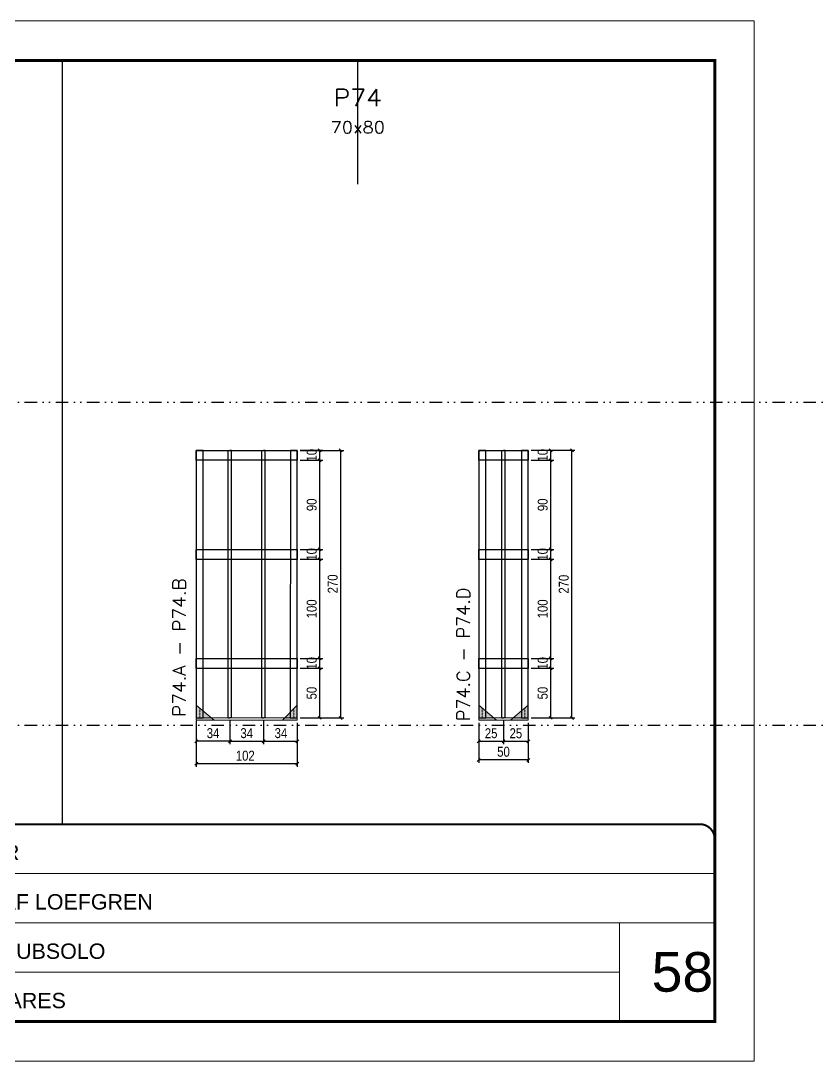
# Model space of a CAD drawing. Header units: millimetres. Extents: x 13777 to 27878, y -21631 to 6985.
# Drawn here: x 16730 to 17533, y -10145 to -9095 of the extents above; entities that cross this region are included whole.
import ezdxf
from ezdxf.enums import TextEntityAlignment as Align

# ---------------------------------------------------------------- set-up
doc = ezdxf.new("R2010")
doc.units = ezdxf.units.MM
for name, pattern in [('CONTINUO', [0]), ('DASHED', [0.75, 0.5, -0.25]), ('DIVIDE2', [0.625, 0.25, -0.125, 0, -0.125, 0, -0.125]), ('HIDDEN', [0.375, 0.25, -0.125])]:
    doc.linetypes.add(name, pattern=pattern)
for name, color, linetype, lineweight in [('CARIMBO', 255, 'Continuous', 9), ('Folhas', 255, 'Continuous', 9), ('Madeira', 126, 'Continuous', 18), ('Sarr 2.2x7', 40, 'Continuous', 9), ('SARRAFO DE PRESSAO', 251, 'DASHED', 9), ('Texto Seção', 7, 'Continuous', 15)]:
    doc.layers.add(name, color=color, linetype=linetype, lineweight=lineweight)
for name, color, linetype in [('COTA', 241, 'Continuous'), ('Nível', 160, 'Continuous'), ('SARR_2.2x10', 60, 'Continuous'), ('SARR_3.5x7', 81, 'Continuous'), ('SARR_7x7', 40, 'Continuous'), ('Texto de Titulo', 7, 'Continuous'), ('Texto Nível', 251, 'Continuous'), ('Texto Qtd Sarr', 242, 'Continuous')]:
    doc.layers.add(name, color=color, linetype=linetype)
doc.styles.add('ARIAL', font='arial.ttf')
doc.styles.add('COTA TECNICA', font='techl___.ttf', dxfattribs={"height": 10})
doc.styles.add('REGUA-120', font='ROMANS.shx', dxfattribs={"height": 15})
doc.styles.add('ROMANS', font='romans.shx')
doc.styles.add('Tecnologia', font='')
doc.styles.get('Tecnologia').set_extended_font_data('Forgotten Futurist')
doc.dimstyles.new('PAINEL', dxfattribs={"dimtxt": 10, "dimasz": 3, "dimexe": 3, "dimexo": 3, "dimgap": 3, "dimtad": 1, "dimdec": 1, "dimzin": 12, "dimdsep": 46, "dimtxsty": 'COTA TECNICA', "dimblk1": 'OBLIQUE', "dimblk2": 'OBLIQUE', "dimsah": 1, "dimcen": 0.9, "dimclrd": 4, "dimclre": 4, "dimclrt": 240, "dimadec": 1, "dimazin": 3, "dimtfac": 1, "dimtdec": 1, "dimtmove": 0, "dimatfit": 3, "dimfxl": 1, "dimtolj": 1, "dimtzin": 12, "dimarcsym": 0})

# ---------------------------------------------------------------- blocks, each defined once
blk = doc.blocks.new('titulo1')
at = {"layer": 'Defpoints', "color": 252, "linetype": 'HIDDEN', "ltscale": 2}
blk.add_line((0, 0), (0, 125), dxfattribs=at)
at = {"layer": 'Defpoints', "style": 'ROMANS', "oblique": 15}
blk.add_attdef('FOLHA', text='', height=10, dxfattribs=at).set_placement((0, 15.6), align=Align.MIDDLE_CENTER)
at = {"layer": 'Texto Qtd Sarr', "color": 3, "style": 'ROMANS', "oblique": 15}
for tag, height, p in [('TITULO', 17, (0, 71.4)), ('SEÇÃO', 12, (0, 41.5))]:
    blk.add_attdef(tag, text='', height=height, dxfattribs=at).set_placement(p, align=Align.MIDDLE_CENTER)
blk = doc.blocks.new('_Oblique')
at = {"color": 0, "linetype": 'ByBlock', "lineweight": -2}
blk.add_line((-0.5, -0.5), (0.5, 0.5), dxfattribs=at)
blk = doc.blocks.new('*D2535')
at = {"layer": 'COTA', "color": 4, "lineweight": -2, "transparency": 16777216}
for p, q in [((16906.6, -9817), (16906.6, -9848.2)), ((17008.6, -9817), (17008.6, -9848.2)), ((17008.6, -9845.2), (16906.6, -9845.2))]:
    blk.add_line(p, q, dxfattribs=at)
at = {"layer": 'Defpoints', "color": 0, "transparency": 16777216}
for p in [(16906.6, -9814), (17008.6, -9814), (16906.6, -9845.2)]:
    blk.add_point(p, dxfattribs=at)
at = {"layer": 'COTA', "color": 4, "lineweight": -2, "transparency": 16777216, "xscale": 3, "yscale": 3, "zscale": 3, "rotation": 180}
blk.add_blockref('_Oblique', (16906.6, -9845.2), dxfattribs=at)
at = {"layer": 'COTA', "color": 4, "lineweight": -2, "transparency": 16777216, "xscale": 3, "yscale": 3, "zscale": 3}
blk.add_blockref('_Oblique', (17008.6, -9845.2), dxfattribs=at)
at = {"layer": 'COTA', "color": 240, "transparency": 16777216, "insert": (16956.1, -9837.1), "char_height": 10, "attachment_point": 5, "style": 'COTA TECNICA'}
blk.add_mtext('\\A1;102', dxfattribs=at)
blk = doc.blocks.new('*D2536')
at = {"layer": 'COTA', "color": 4, "lineweight": -2, "transparency": 16777216}
for p, q in [((16906.6, -9801.8), (16906.6, -9825.5)), ((16940.6, -9801.8), (16940.6, -9825.5)), ((16940.6, -9822.5), (16906.6, -9822.5))]:
    blk.add_line(p, q, dxfattribs=at)
at = {"layer": 'Defpoints', "color": 0, "transparency": 16777216}
for p in [(16906.6, -9798.8), (16940.6, -9798.8), (16906.6, -9822.5)]:
    blk.add_point(p, dxfattribs=at)
at = {"layer": 'COTA', "color": 4, "lineweight": -2, "transparency": 16777216, "xscale": 3, "yscale": 3, "zscale": 3, "rotation": 180}
blk.add_blockref('_Oblique', (16906.6, -9822.5), dxfattribs=at)
at = {"layer": 'COTA', "color": 4, "lineweight": -2, "transparency": 16777216, "xscale": 3, "yscale": 3, "zscale": 3}
blk.add_blockref('_Oblique', (16940.6, -9822.5), dxfattribs=at)
at = {"layer": 'COTA', "color": 240, "transparency": 16777216, "insert": (16923.6, -9814.3), "char_height": 10, "attachment_point": 5, "style": 'COTA TECNICA'}
blk.add_mtext('\\A1;34', dxfattribs=at)
blk = doc.blocks.new('*D2537')
at = {"layer": 'COTA', "color": 4, "lineweight": -2, "transparency": 16777216}
for p, q in [((16974.6, -9801.8), (16974.6, -9825.5)), ((17008.6, -9804), (17008.6, -9825.5)), ((16974.6, -9822.5), (17008.6, -9822.5))]:
    blk.add_line(p, q, dxfattribs=at)
at = {"layer": 'Defpoints', "color": 0, "transparency": 16777216}
for p in [(16974.6, -9798.8), (17008.6, -9801), (17008.6, -9822.5)]:
    blk.add_point(p, dxfattribs=at)
at = {"layer": 'COTA', "color": 4, "lineweight": -2, "transparency": 16777216, "xscale": 3, "yscale": 3, "zscale": 3, "rotation": 180}
blk.add_blockref('_Oblique', (16974.6, -9822.5), dxfattribs=at)
at = {"layer": 'COTA', "color": 4, "lineweight": -2, "transparency": 16777216, "xscale": 3, "yscale": 3, "zscale": 3}
blk.add_blockref('_Oblique', (17008.6, -9822.5), dxfattribs=at)
at = {"layer": 'COTA', "color": 240, "transparency": 16777216, "insert": (16992.1, -9814.3), "char_height": 10, "attachment_point": 5, "style": 'COTA TECNICA'}
blk.add_mtext('\\A1;34', dxfattribs=at)
blk = doc.blocks.new('*D2538')
at = {"layer": 'COTA', "color": 4, "lineweight": -2, "transparency": 16777216}
for p, q in [((17011.6, -9748.8), (17034.3, -9748.8)), ((17031.3, -9798.8), (17031.3, -9748.8)), ((17011.6, -9798.8), (17034.3, -9798.8))]:
    blk.add_line(p, q, dxfattribs=at)
at = {"layer": 'Defpoints', "color": 0, "transparency": 16777216}
for p in [(17008.6, -9748.8), (17031.3, -9748.8), (17008.6, -9798.8)]:
    blk.add_point(p, dxfattribs=at)
at = {"layer": 'COTA', "color": 4, "lineweight": -2, "transparency": 16777216, "xscale": 3, "yscale": 3, "zscale": 3}
for p, rotation in [((17031.3, -9748.8), 90), ((17031.3, -9798.8), 270)]:
    blk.add_blockref('_Oblique', p, dxfattribs=dict(at, rotation=rotation))
at = {"layer": 'COTA', "color": 240, "transparency": 16777216, "insert": (17023.2, -9773.8), "char_height": 10, "attachment_point": 5, "rotation": 90, "style": 'COTA TECNICA'}
blk.add_mtext('\\A1;50', dxfattribs=at)
blk = doc.blocks.new('*D2539')
at = {"layer": 'COTA', "color": 4, "lineweight": -2, "transparency": 16777216}
for p, q in [((16940.6, -9801.8), (16940.6, -9825.5)), ((16974.6, -9801.8), (16974.6, -9825.5)), ((16940.6, -9822.5), (16974.6, -9822.5))]:
    blk.add_line(p, q, dxfattribs=at)
at = {"layer": 'Defpoints', "color": 0, "transparency": 16777216}
for p in [(16940.6, -9798.8), (16974.6, -9798.8), (16974.6, -9822.5)]:
    blk.add_point(p, dxfattribs=at)
at = {"layer": 'COTA', "color": 4, "lineweight": -2, "transparency": 16777216, "xscale": 3, "yscale": 3, "zscale": 3, "rotation": 180}
blk.add_blockref('_Oblique', (16940.6, -9822.5), dxfattribs=at)
at = {"layer": 'COTA', "color": 4, "lineweight": -2, "transparency": 16777216, "xscale": 3, "yscale": 3, "zscale": 3}
blk.add_blockref('_Oblique', (16974.6, -9822.5), dxfattribs=at)
at = {"layer": 'COTA', "color": 240, "transparency": 16777216, "insert": (16957.6, -9814.3), "char_height": 10, "attachment_point": 5, "style": 'COTA TECNICA'}
blk.add_mtext('\\A1;34', dxfattribs=at)
blk = doc.blocks.new('*D2540')
at = {"layer": 'COTA', "color": 4, "lineweight": -2, "transparency": 16777216}
for p, q in [((17011.6, -9738.8), (17034.3, -9738.8)), ((17031.3, -9748.8), (17031.3, -9738.8)), ((17011.6, -9748.8), (17034.3, -9748.8))]:
    blk.add_line(p, q, dxfattribs=at)
at = {"layer": 'Defpoints', "color": 0, "transparency": 16777216}
for p in [(17008.6, -9738.8), (17031.3, -9738.8), (17008.6, -9748.8)]:
    blk.add_point(p, dxfattribs=at)
at = {"layer": 'COTA', "color": 4, "lineweight": -2, "transparency": 16777216, "xscale": 3, "yscale": 3, "zscale": 3}
for p, rotation in [((17031.3, -9738.8), 90), ((17031.3, -9748.8), 270)]:
    blk.add_blockref('_Oblique', p, dxfattribs=dict(at, rotation=rotation))
at = {"layer": 'COTA', "color": 240, "transparency": 16777216, "insert": (17023.2, -9743.8), "char_height": 10, "attachment_point": 5, "rotation": 90, "style": 'COTA TECNICA'}
blk.add_mtext('\\A1;10', dxfattribs=at)
blk = doc.blocks.new('*D2541')
at = {"layer": 'COTA', "color": 4, "lineweight": -2, "transparency": 16777216}
for p, q in [((17011.6, -9638.8), (17034.3, -9638.8)), ((17031.3, -9738.8), (17031.3, -9638.8)), ((17011.6, -9738.8), (17034.3, -9738.8))]:
    blk.add_line(p, q, dxfattribs=at)
at = {"layer": 'Defpoints', "color": 0, "transparency": 16777216}
for p in [(17008.6, -9638.8), (17031.3, -9638.8), (17008.6, -9738.8)]:
    blk.add_point(p, dxfattribs=at)
at = {"layer": 'COTA', "color": 4, "lineweight": -2, "transparency": 16777216, "xscale": 3, "yscale": 3, "zscale": 3}
for p, rotation in [((17031.3, -9638.8), 90), ((17031.3, -9738.8), 270)]:
    blk.add_blockref('_Oblique', p, dxfattribs=dict(at, rotation=rotation))
at = {"layer": 'COTA', "color": 240, "transparency": 16777216, "insert": (17023.2, -9688.8), "char_height": 10, "attachment_point": 5, "rotation": 90, "style": 'COTA TECNICA'}
blk.add_mtext('\\A1;100', dxfattribs=at)
blk = doc.blocks.new('*D2542')
at = {"layer": 'COTA', "color": 4, "lineweight": -2, "transparency": 16777216}
for p, q in [((17011.6, -9628.8), (17034.3, -9628.8)), ((17011.6, -9638.8), (17034.3, -9638.8)), ((17031.3, -9638.8), (17031.3, -9628.8))]:
    blk.add_line(p, q, dxfattribs=at)
at = {"layer": 'Defpoints', "color": 0, "transparency": 16777216}
for p in [(17008.6, -9628.8), (17008.6, -9638.8), (17031.3, -9628.8)]:
    blk.add_point(p, dxfattribs=at)
at = {"layer": 'COTA', "color": 4, "lineweight": -2, "transparency": 16777216, "xscale": 3, "yscale": 3, "zscale": 3}
for p, rotation in [((17031.3, -9628.8), 90), ((17031.3, -9638.8), 270)]:
    blk.add_blockref('_Oblique', p, dxfattribs=dict(at, rotation=rotation))
at = {"layer": 'COTA', "color": 240, "transparency": 16777216, "insert": (17023.2, -9633.8), "char_height": 10, "attachment_point": 5, "rotation": 90, "style": 'COTA TECNICA'}
blk.add_mtext('\\A1;10', dxfattribs=at)
blk = doc.blocks.new('*D2543')
at = {"layer": 'COTA', "color": 4, "lineweight": -2, "transparency": 16777216}
for p, q in [((17011.6, -9538.8), (17034.3, -9538.8)), ((17031.3, -9628.8), (17031.3, -9538.8)), ((17011.6, -9628.8), (17034.3, -9628.8))]:
    blk.add_line(p, q, dxfattribs=at)
at = {"layer": 'Defpoints', "color": 0, "transparency": 16777216}
for p in [(17008.6, -9538.8), (17031.3, -9538.8), (17008.6, -9628.8)]:
    blk.add_point(p, dxfattribs=at)
at = {"layer": 'COTA', "color": 4, "lineweight": -2, "transparency": 16777216, "xscale": 3, "yscale": 3, "zscale": 3}
for p, rotation in [((17031.3, -9538.8), 90), ((17031.3, -9628.8), 270)]:
    blk.add_blockref('_Oblique', p, dxfattribs=dict(at, rotation=rotation))
at = {"layer": 'COTA', "color": 240, "transparency": 16777216, "insert": (17023.2, -9583.8), "char_height": 10, "attachment_point": 5, "rotation": 90, "style": 'COTA TECNICA'}
blk.add_mtext('\\A1;90', dxfattribs=at)
blk = doc.blocks.new('*D2544')
at = {"layer": 'COTA', "color": 4, "lineweight": -2, "transparency": 16777216}
for p, q in [((17011.6, -9528.8), (17034.3, -9528.8)), ((17031.3, -9538.8), (17031.3, -9528.8)), ((17011.6, -9538.8), (17034.3, -9538.8))]:
    blk.add_line(p, q, dxfattribs=at)
at = {"layer": 'Defpoints', "color": 0, "transparency": 16777216}
for p in [(17008.6, -9528.8), (17031.3, -9528.8), (17008.6, -9538.8)]:
    blk.add_point(p, dxfattribs=at)
at = {"layer": 'COTA', "color": 4, "lineweight": -2, "transparency": 16777216, "xscale": 3, "yscale": 3, "zscale": 3}
for p, rotation in [((17031.3, -9528.8), 90), ((17031.3, -9538.8), 270)]:
    blk.add_blockref('_Oblique', p, dxfattribs=dict(at, rotation=rotation))
at = {"layer": 'COTA', "color": 240, "transparency": 16777216, "insert": (17023.2, -9533.8), "char_height": 10, "attachment_point": 5, "rotation": 90, "style": 'COTA TECNICA'}
blk.add_mtext('\\A1;10', dxfattribs=at)
blk = doc.blocks.new('*D2545')
at = {"layer": 'COTA', "color": 4, "lineweight": -2, "transparency": 16777216}
for p, q in [((17011.6, -9528.9), (17055.5, -9528.9)), ((17052.5, -9798.9), (17052.5, -9528.9)), ((17011.6, -9798.9), (17055.5, -9798.9))]:
    blk.add_line(p, q, dxfattribs=at)
at = {"layer": 'Defpoints', "color": 0, "transparency": 16777216}
for p in [(17008.6, -9528.9), (17052.5, -9528.9), (17008.6, -9798.9)]:
    blk.add_point(p, dxfattribs=at)
at = {"layer": 'COTA', "color": 4, "lineweight": -2, "transparency": 16777216, "xscale": 3, "yscale": 3, "zscale": 3}
for p, rotation in [((17052.5, -9528.9), 90), ((17052.5, -9798.9), 270)]:
    blk.add_blockref('_Oblique', p, dxfattribs=dict(at, rotation=rotation))
at = {"layer": 'COTA', "color": 240, "transparency": 16777216, "insert": (17044.4, -9663.6), "char_height": 10, "attachment_point": 5, "rotation": 90, "style": 'COTA TECNICA'}
blk.add_mtext('\\A1;270', dxfattribs=at)
blk = doc.blocks.new('*D2546')
at = {"layer": 'COTA', "color": 4, "lineweight": -2, "transparency": 16777216}
for p, q in [((17191.8, -9804), (17191.8, -9844.2)), ((17241.8, -9804), (17241.8, -9844.2)), ((17241.8, -9841.2), (17191.8, -9841.2))]:
    blk.add_line(p, q, dxfattribs=at)
at = {"layer": 'Defpoints', "color": 0, "transparency": 16777216}
for p in [(17191.8, -9801), (17241.8, -9801), (17191.8, -9841.2)]:
    blk.add_point(p, dxfattribs=at)
at = {"layer": 'COTA', "color": 4, "lineweight": -2, "transparency": 16777216, "xscale": 3, "yscale": 3, "zscale": 3, "rotation": 180}
blk.add_blockref('_Oblique', (17191.8, -9841.2), dxfattribs=at)
at = {"layer": 'COTA', "color": 4, "lineweight": -2, "transparency": 16777216, "xscale": 3, "yscale": 3, "zscale": 3}
blk.add_blockref('_Oblique', (17241.8, -9841.2), dxfattribs=at)
at = {"layer": 'COTA', "color": 240, "transparency": 16777216, "insert": (17216.8, -9833.1), "char_height": 10, "attachment_point": 5, "style": 'COTA TECNICA'}
blk.add_mtext('\\A1;50', dxfattribs=at)
blk = doc.blocks.new('*D2547')
at = {"layer": 'COTA', "color": 4, "lineweight": -2, "transparency": 16777216}
for p, q in [((17244.8, -9748.8), (17267.5, -9748.8)), ((17264.5, -9798.8), (17264.5, -9748.8)), ((17244.8, -9798.8), (17267.5, -9798.8))]:
    blk.add_line(p, q, dxfattribs=at)
at = {"layer": 'Defpoints', "color": 0, "transparency": 16777216}
for p in [(17241.8, -9748.8), (17264.5, -9748.8), (17241.8, -9798.8)]:
    blk.add_point(p, dxfattribs=at)
at = {"layer": 'COTA', "color": 4, "lineweight": -2, "transparency": 16777216, "xscale": 3, "yscale": 3, "zscale": 3}
for p, rotation in [((17264.5, -9748.8), 90), ((17264.5, -9798.8), 270)]:
    blk.add_blockref('_Oblique', p, dxfattribs=dict(at, rotation=rotation))
at = {"layer": 'COTA', "color": 240, "transparency": 16777216, "insert": (17256.4, -9773.8), "char_height": 10, "attachment_point": 5, "rotation": 90, "style": 'COTA TECNICA'}
blk.add_mtext('\\A1;50', dxfattribs=at)
blk = doc.blocks.new('*D2548')
at = {"layer": 'COTA', "color": 4, "lineweight": -2, "transparency": 16777216}
for p, q in [((17244.8, -9738.8), (17267.5, -9738.8)), ((17264.5, -9748.8), (17264.5, -9738.8)), ((17244.8, -9748.8), (17267.5, -9748.8))]:
    blk.add_line(p, q, dxfattribs=at)
at = {"layer": 'Defpoints', "color": 0, "transparency": 16777216}
for p in [(17241.8, -9738.8), (17264.5, -9738.8), (17241.8, -9748.8)]:
    blk.add_point(p, dxfattribs=at)
at = {"layer": 'COTA', "color": 4, "lineweight": -2, "transparency": 16777216, "xscale": 3, "yscale": 3, "zscale": 3}
for p, rotation in [((17264.5, -9738.8), 90), ((17264.5, -9748.8), 270)]:
    blk.add_blockref('_Oblique', p, dxfattribs=dict(at, rotation=rotation))
at = {"layer": 'COTA', "color": 240, "transparency": 16777216, "insert": (17256.4, -9743.8), "char_height": 10, "attachment_point": 5, "rotation": 90, "style": 'COTA TECNICA'}
blk.add_mtext('\\A1;10', dxfattribs=at)
blk = doc.blocks.new('*D2549')
at = {"layer": 'COTA', "color": 4, "lineweight": -2, "transparency": 16777216}
for p, q in [((17244.8, -9638.8), (17267.5, -9638.8)), ((17264.5, -9738.8), (17264.5, -9638.8)), ((17244.8, -9738.8), (17267.5, -9738.8))]:
    blk.add_line(p, q, dxfattribs=at)
at = {"layer": 'Defpoints', "color": 0, "transparency": 16777216}
for p in [(17241.8, -9638.8), (17264.5, -9638.8), (17241.8, -9738.8)]:
    blk.add_point(p, dxfattribs=at)
at = {"layer": 'COTA', "color": 4, "lineweight": -2, "transparency": 16777216, "xscale": 3, "yscale": 3, "zscale": 3}
for p, rotation in [((17264.5, -9638.8), 90), ((17264.5, -9738.8), 270)]:
    blk.add_blockref('_Oblique', p, dxfattribs=dict(at, rotation=rotation))
at = {"layer": 'COTA', "color": 240, "transparency": 16777216, "insert": (17256.4, -9688.8), "char_height": 10, "attachment_point": 5, "rotation": 90, "style": 'COTA TECNICA'}
blk.add_mtext('\\A1;100', dxfattribs=at)
blk = doc.blocks.new('*D2550')
at = {"layer": 'COTA', "color": 4, "lineweight": -2, "transparency": 16777216}
for p, q in [((17244.8, -9628.8), (17267.5, -9628.8)), ((17244.8, -9638.8), (17267.5, -9638.8)), ((17264.5, -9638.8), (17264.5, -9628.8))]:
    blk.add_line(p, q, dxfattribs=at)
at = {"layer": 'Defpoints', "color": 0, "transparency": 16777216}
for p in [(17241.8, -9628.8), (17241.8, -9638.8), (17264.5, -9628.8)]:
    blk.add_point(p, dxfattribs=at)
at = {"layer": 'COTA', "color": 4, "lineweight": -2, "transparency": 16777216, "xscale": 3, "yscale": 3, "zscale": 3}
for p, rotation in [((17264.5, -9628.8), 90), ((17264.5, -9638.8), 270)]:
    blk.add_blockref('_Oblique', p, dxfattribs=dict(at, rotation=rotation))
at = {"layer": 'COTA', "color": 240, "transparency": 16777216, "insert": (17256.4, -9633.8), "char_height": 10, "attachment_point": 5, "rotation": 90, "style": 'COTA TECNICA'}
blk.add_mtext('\\A1;10', dxfattribs=at)
blk = doc.blocks.new('*D2551')
at = {"layer": 'COTA', "color": 4, "lineweight": -2, "transparency": 16777216}
for p, q in [((17244.8, -9538.8), (17267.5, -9538.8)), ((17264.5, -9628.8), (17264.5, -9538.8)), ((17244.8, -9628.8), (17267.5, -9628.8))]:
    blk.add_line(p, q, dxfattribs=at)
at = {"layer": 'Defpoints', "color": 0, "transparency": 16777216}
for p in [(17241.8, -9538.8), (17264.5, -9538.8), (17241.8, -9628.8)]:
    blk.add_point(p, dxfattribs=at)
at = {"layer": 'COTA', "color": 4, "lineweight": -2, "transparency": 16777216, "xscale": 3, "yscale": 3, "zscale": 3}
for p, rotation in [((17264.5, -9538.8), 90), ((17264.5, -9628.8), 270)]:
    blk.add_blockref('_Oblique', p, dxfattribs=dict(at, rotation=rotation))
at = {"layer": 'COTA', "color": 240, "transparency": 16777216, "insert": (17256.4, -9583.8), "char_height": 10, "attachment_point": 5, "rotation": 90, "style": 'COTA TECNICA'}
blk.add_mtext('\\A1;90', dxfattribs=at)
blk = doc.blocks.new('*D2552')
at = {"layer": 'COTA', "color": 4, "lineweight": -2, "transparency": 16777216}
for p, q in [((17244.8, -9528.8), (17288.8, -9528.8)), ((17285.8, -9798.9), (17285.8, -9528.8)), ((17244.8, -9798.9), (17288.8, -9798.9))]:
    blk.add_line(p, q, dxfattribs=at)
at = {"layer": 'Defpoints', "color": 0, "transparency": 16777216}
for p in [(17241.8, -9528.8), (17285.8, -9528.8), (17241.8, -9798.9)]:
    blk.add_point(p, dxfattribs=at)
at = {"layer": 'COTA', "color": 4, "lineweight": -2, "transparency": 16777216, "xscale": 3, "yscale": 3, "zscale": 3}
for p, rotation in [((17285.8, -9528.8), 90), ((17285.8, -9798.9), 270)]:
    blk.add_blockref('_Oblique', p, dxfattribs=dict(at, rotation=rotation))
at = {"layer": 'COTA', "color": 240, "transparency": 16777216, "insert": (17277.7, -9663.9), "char_height": 10, "attachment_point": 5, "rotation": 90, "style": 'COTA TECNICA'}
blk.add_mtext('\\A1;270', dxfattribs=at)
blk = doc.blocks.new('*D2553')
at = {"layer": 'COTA', "color": 4, "lineweight": -2, "transparency": 16777216}
for p, q in [((17244.8, -9528.8), (17267.5, -9528.8)), ((17264.5, -9538.8), (17264.5, -9528.8)), ((17244.8, -9538.8), (17267.5, -9538.8))]:
    blk.add_line(p, q, dxfattribs=at)
at = {"layer": 'Defpoints', "color": 0, "transparency": 16777216}
for p in [(17241.8, -9528.8), (17264.5, -9528.8), (17241.8, -9538.8)]:
    blk.add_point(p, dxfattribs=at)
at = {"layer": 'COTA', "color": 4, "lineweight": -2, "transparency": 16777216, "xscale": 3, "yscale": 3, "zscale": 3}
for p, rotation in [((17264.5, -9528.8), 90), ((17264.5, -9538.8), 270)]:
    blk.add_blockref('_Oblique', p, dxfattribs=dict(at, rotation=rotation))
at = {"layer": 'COTA', "color": 240, "transparency": 16777216, "insert": (17256.4, -9533.8), "char_height": 10, "attachment_point": 5, "rotation": 90, "style": 'COTA TECNICA'}
blk.add_mtext('\\A1;10', dxfattribs=at)
blk = doc.blocks.new('*D2554')
at = {"layer": 'COTA', "color": 4, "lineweight": -2, "transparency": 16777216}
for p, q in [((17191.8, -9804), (17191.8, -9825.5)), ((17216.8, -9801.8), (17216.8, -9825.5)), ((17191.8, -9822.5), (17216.8, -9822.5))]:
    blk.add_line(p, q, dxfattribs=at)
at = {"layer": 'Defpoints', "color": 0, "transparency": 16777216}
for p in [(17191.8, -9801), (17216.8, -9798.8), (17216.8, -9822.5)]:
    blk.add_point(p, dxfattribs=at)
at = {"layer": 'COTA', "color": 4, "lineweight": -2, "transparency": 16777216, "xscale": 3, "yscale": 3, "zscale": 3, "rotation": 180}
blk.add_blockref('_Oblique', (17191.8, -9822.5), dxfattribs=at)
at = {"layer": 'COTA', "color": 4, "lineweight": -2, "transparency": 16777216, "xscale": 3, "yscale": 3, "zscale": 3}
blk.add_blockref('_Oblique', (17216.8, -9822.5), dxfattribs=at)
at = {"layer": 'COTA', "color": 240, "transparency": 16777216, "insert": (17204.3, -9814.4), "char_height": 10, "attachment_point": 5, "style": 'COTA TECNICA'}
blk.add_mtext('\\A1;25', dxfattribs=at)
blk = doc.blocks.new('*D2555')
at = {"layer": 'COTA', "color": 4, "lineweight": -2, "transparency": 16777216}
for p, q in [((17216.8, -9801.8), (17216.8, -9825.5)), ((17241.8, -9804), (17241.8, -9825.5)), ((17216.8, -9822.5), (17241.8, -9822.5))]:
    blk.add_line(p, q, dxfattribs=at)
at = {"layer": 'Defpoints', "color": 0, "transparency": 16777216}
for p in [(17216.8, -9798.8), (17241.8, -9801), (17241.8, -9822.5)]:
    blk.add_point(p, dxfattribs=at)
at = {"layer": 'COTA', "color": 4, "lineweight": -2, "transparency": 16777216, "xscale": 3, "yscale": 3, "zscale": 3, "rotation": 180}
blk.add_blockref('_Oblique', (17216.8, -9822.5), dxfattribs=at)
at = {"layer": 'COTA', "color": 4, "lineweight": -2, "transparency": 16777216, "xscale": 3, "yscale": 3, "zscale": 3}
blk.add_blockref('_Oblique', (17241.8, -9822.5), dxfattribs=at)
at = {"layer": 'COTA', "color": 240, "transparency": 16777216, "insert": (17229.3, -9814.4), "char_height": 10, "attachment_point": 5, "style": 'COTA TECNICA'}
blk.add_mtext('\\A1;25', dxfattribs=at)
blk = doc.blocks.new('9999999999')
at = {"color": 30, "linetype": 'CONTINUO'}
for p, q in [((98564.6, 34230.2), (98564.6, 34429.4)), ((98564.6, 34379.6), (99584, 34379.6)), ((98564.6, 34329.8), (99488, 34329.8)), ((99584, 34329.8), (99488, 34329.8)), ((99488, 34329.8), (99488, 34230.2)), ((98564.6, 34280), (99488, 34280))]:
    blk.add_line(p, q, dxfattribs=at)
at = {"color": 30, "linetype": 'CONTINUO', "const_width": 2}
blk.add_lwpolyline([(99584, 34230.2), (99584, 34414.4, 0.414214), (99569, 34429.4), (98229, 34429.4, 0.414214), (98214, 34414.4), (98214, 34245.2, 0.414214), (98229, 34230.2), (99584, 34230.2)], format="xyb", dxfattribs=at)
at = {"layer": 'Folhas'}
blk.add_lwpolyline([(98139, 34190.2), (99624, 34190.2), (99624, 35240.2), (98139, 35240.2)], close=True, dxfattribs=at)
at = {"layer": 'Folhas', "color": 30, "const_width": 3}
blk.add_lwpolyline([(98214, 34230.2), (99584, 34230.2), (99584, 35200.2), (98214, 35200.2)], close=True, dxfattribs=at)
at = {"color": 7, "linetype": 'Continuous', "ltscale": 5, "style": 'ARIAL'}
for s, height, p in [('SKR', 15.48, (98837.7, 34393.1)), ('LEAF LOEFGREN', 15.483, (98837.7, 34343.3)), ('4° SUBSOLO', 15.48, (98837.7, 34293.5)), ('NOVA SISTEMAS CONSTRUTIVOS', 11.059, (98263.2, 34267.2)), ('PILARES', 15.48, (98837.7, 34243.7))]:
    blk.add_text(s, height=height, dxfattribs=at).set_placement(p)
at = {"layer": 'Folhas', "color": 7, "style": 'Tecnologia', "width": 1.5}
for s, p in [('CLIENTE:', (98573.7, 34397.2)), ('OBRA:', (98573.7, 34347.3)), ('PAVIMENTO:', (98573.7, 34297.5)), ('PROJETO:', (98573.7, 34247.7))]:
    blk.add_text(s, height=14, dxfattribs=at).set_placement(p)

msp = doc.modelspace()

# ---------------------------------------------------------------- hatches: boundary and pattern name
at = {"layer": 'Madeira'}
h = msp.add_hatch(color=252, dxfattribs=at)
h.dxf.hatch_style = 2
h.paths.add_polyline_path([(16906.61, -9786.04), (16906.61, -9801.04), (16924.61, -9801.04)])
h = msp.add_hatch(color=252, dxfattribs=at)
h.dxf.hatch_style = 2
h.paths.add_polyline_path([(17008.61, -9786.04), (17008.61, -9801.04), (16993.61, -9801.04)])
h = msp.add_hatch(color=252, dxfattribs=at)
h.dxf.hatch_style = 2
h.paths.add_polyline_path([(17191.84, -9786.04), (17191.84, -9801.04), (17209.84, -9801.04)])
h = msp.add_hatch(color=252, dxfattribs=at)
h.dxf.hatch_style = 2
h.paths.add_polyline_path([(17241.84, -9786.04), (17241.84, -9801.04), (17223.84, -9801.04)])

# ---------------------------------------------------------------- linework, layer by layer
at = {"layer": 'Madeira', "color": 1, "linetype": 'HIDDEN'}
for p, q in [((16910.11, -9789.54), (16910.11, -9798.84)), ((16910.11, -9789.54), (16910.11, -9798.84)), ((16913.61, -9793.04), (16913.61, -9798.84)), ((17005.11, -9789.54), (17005.11, -9798.84)), ((17005.11, -9789.54), (17005.11, -9798.84)), ((17195.34, -9789.54), (17195.34, -9798.84)), ((17195.34, -9789.54), (17195.34, -9798.84)), ((17238.34, -9789.54), (17238.34, -9798.84)), ((17238.34, -9789.54), (17238.34, -9798.84)), ((16916.45, -9798.84), (16906.61, -9798.84)), ((16916.45, -9798.84), (16906.61, -9798.84)), ((16922.41, -9798.84), (16906.61, -9798.84)), ((16995.81, -9798.84), (17008.61, -9798.84)), ((16998.78, -9798.84), (17008.61, -9798.84)), ((16998.78, -9798.84), (17008.61, -9798.84))]:
    msp.add_line(p, q, dxfattribs=at)
at = {"layer": 'Madeira'}
for p, q in [((16906.61, -9798.84), (16906.61, -9801.04)), ((16906.61, -9798.84), (16906.61, -9801.04)), ((16906.61, -9798.84), (16906.61, -9801.04)), ((17191.84, -9798.84), (17191.84, -9801.04)), ((17191.84, -9798.84), (17191.84, -9801.04)), ((17191.84, -9798.84), (17191.84, -9801.04))]:
    msp.add_line(p, q, dxfattribs=at)
at = {"layer": 'Madeira', "color": 0}
for points in [[(16906.61, -9786.04), (16906.61, -9801.04), (16924.61, -9801.04), (16906.61, -9786.04)], [(17008.61, -9786.04), (17008.61, -9801.04), (16993.61, -9801.04), (17008.61, -9786.04)], [(17191.84, -9786.04), (17191.84, -9801.04), (17209.84, -9801.04), (17191.84, -9786.04)], [(17241.84, -9786.04), (17241.84, -9801.04), (17223.84, -9801.04), (17241.84, -9786.04)]]:
    msp.add_lwpolyline(points, dxfattribs=at)
at = {"layer": 'Nível', "color": 4, "linetype": 'DIVIDE2', "ltscale": 50}
for p, q in [((13777.11, -9480.04), (21531.15, -9480.04)), ((13777.11, -9806.04), (21531.15, -9806.04))]:
    msp.add_line(p, q, dxfattribs=at)
at = {"layer": 'Sarr 2.2x7'}
for points in [[(17008.61, -9798.84), (16906.61, -9798.84), (16906.61, -9801.04), (17008.61, -9801.04)], [(17241.84, -9798.84), (17191.84, -9798.84), (17191.84, -9801.04), (17241.84, -9801.04)], [(17241.84, -9798.84), (17191.84, -9798.84), (17191.84, -9801.04), (17241.84, -9801.04)]]:
    msp.add_lwpolyline(points, close=True, dxfattribs=at)
at = {"layer": 'SARR_2.2x10'}
for points in [[(16906.61, -9528.88), (17008.62, -9528.88), (17008.62, -9538.88), (16906.61, -9538.88)], [(17191.84, -9528.84), (17241.84, -9528.84), (17241.84, -9538.84), (17191.84, -9538.84)], [(16906.61, -9628.88), (17008.62, -9628.88), (17008.62, -9638.88), (16906.61, -9638.88)], [(17191.84, -9628.84), (17241.84, -9628.84), (17241.84, -9638.84), (17191.84, -9638.84)], [(16906.61, -9738.88), (17008.62, -9738.88), (17008.62, -9748.88), (16906.61, -9748.88)], [(17191.84, -9738.84), (17241.84, -9738.84), (17241.84, -9748.84), (17191.84, -9748.84)]]:
    msp.add_lwpolyline(points, close=True, dxfattribs=at)
at = {"layer": 'SARR_3.5x7'}
for p, q in [((16938.86, -9798.84), (16938.87, -9528.88)), ((16938.87, -9528.88), (16940.62, -9528.88)), ((16942.37, -9528.88), (16940.62, -9528.88)), ((16942.36, -9798.84), (16942.37, -9528.88)), ((16972.86, -9798.84), (16972.87, -9528.88)), ((16972.87, -9528.88), (16974.62, -9528.88)), ((16976.37, -9528.88), (16974.62, -9528.88)), ((16976.36, -9798.84), (16976.37, -9528.88)), ((17215.09, -9798.84), (17215.09, -9528.88)), ((17215.09, -9528.88), (17216.84, -9528.88)), ((17218.59, -9528.88), (17216.84, -9528.88)), ((17218.59, -9798.84), (17218.59, -9528.88)), ((16938.86, -9798.84), (16940.61, -9798.84)), ((16942.36, -9798.84), (16940.61, -9798.84)), ((16972.86, -9798.84), (16974.61, -9798.84)), ((16976.36, -9798.84), (16974.61, -9798.84)), ((17215.09, -9798.84), (17216.84, -9798.84)), ((17218.59, -9798.84), (17216.84, -9798.84))]:
    msp.add_line(p, q, dxfattribs=at)
at = {"layer": 'SARR_7x7'}
for points in [[(16906.61, -9798.84), (16913.61, -9798.84), (16913.62, -9528.88), (16906.62, -9528.88)], [(17001.61, -9798.84), (17008.61, -9798.84), (17008.62, -9528.88), (17001.62, -9528.88)], [(17191.84, -9798.84), (17198.84, -9798.84), (17198.84, -9528.84), (17191.84, -9528.84)], [(17234.84, -9798.84), (17241.84, -9798.84), (17241.84, -9528.84), (17234.84, -9528.84)]]:
    msp.add_lwpolyline(points, close=True, dxfattribs=at)
at = {"layer": 'Texto Nível'}
msp.add_line((16771.2, -9135.32), (16771.2, -9906.08), dxfattribs=at)

# ---------------------------------------------------------------- block references
at = {"layer": 'SARRAFO DE PRESSAO', "color": 6, "linetype": 'ByBlock'}
msp.add_blockref('9999999999', (-82154.01, -44335.53), dxfattribs=at)
at = {"layer": 'Texto Seção'}
ref = msp.add_blockref('titulo1', (17069.67, -9260.32), dxfattribs=at)
ref.add_attrib('TITULO', 'P74', dxfattribs={"layer": 'Texto de Titulo', "color": 7, "height": 17, "style": 'ROMANS', "width": 1.1}).set_placement((17069.67, -9172.82), align=Align.MIDDLE_CENTER)
ref.add_attrib('SEÇÃO', '70x80', dxfattribs={"layer": 'Texto de Titulo', "color": 7, "height": 12, "style": 'ROMANS', "width": 1.1}).set_placement((17069.67, -9202.82), align=Align.MIDDLE_CENTER)

# ---------------------------------------------------------------- texts
at = {"layer": 'CARIMBO', "style": 'ARIAL'}
msp.add_text('58', height=40, dxfattribs=at).set_placement((17366.33, -10075.18))
at = {"layer": 'Texto Seção', "style": 'REGUA-120', "width": 1.05}
msp.add_text('P74.A - P74.B', height=13, rotation=90, dxfattribs=at).set_placement((16895.93, -9797.74))
at = {"layer": 'Texto Seção', "style": 'REGUA-120'}
msp.add_text('P74.C - P74.D', height=13, rotation=90, dxfattribs=at).set_placement((17182.76, -9802.15))

# ---------------------------------------------------------------- dimensions: what is measured, and where the dimension line sits
at = {"layer": 'COTA'}
for base, p1, p2, angle, picture, middle in [((17031.31, -9528.84), (17008.61, -9538.84), (17008.61, -9528.84), 90, '*D2544', (17031.31, -9533.84)), ((17052.53, -9528.88), (17008.61, -9798.88), (17008.62, -9528.88), 90, '*D2545', (17052.53, -9663.58)), ((17264.54, -9528.81), (17241.84, -9538.81), (17241.84, -9528.81), 90, '*D2553', (17264.54, -9533.81)), ((17285.75, -9528.84), (17241.84, -9798.88), (17241.84, -9528.84), 90, '*D2552', (17285.75, -9663.86)), ((17031.31, -9628.84), (17008.61, -9638.84), (17008.61, -9628.84), 90, '*D2542', (17031.31, -9633.84)), ((17264.54, -9628.84), (17241.84, -9638.84), (17241.84, -9628.84), 90, '*D2550', (17264.54, -9633.84)), ((17031.31, -9738.84), (17008.61, -9748.84), (17008.61, -9738.84), 90, '*D2540', (17031.31, -9743.84)), ((17264.54, -9738.84), (17241.84, -9748.84), (17241.84, -9738.84), 90, '*D2548', (17264.54, -9743.84)), ((16906.61, -9845.22), (17008.61, -9814.04), (16906.61, -9814.04), 180, '*D2535', (16956.11, -9845.22))]:
    dim = msp.add_linear_dim(base=base, p1=p1, p2=p2, angle=angle, dimstyle='PAINEL', override={"dimtmove": 1}, dxfattribs=at)
    dim.commit()
    dim.dimension.update_dxf_attribs({"geometry": picture, "text_midpoint": middle, "dimtype": 160})
for base, p1, p2, angle, picture, middle in [((17031.31, -9538.84), (17008.61, -9628.84), (17008.61, -9538.84), 90, '*D2543', (17023.18, -9583.84)), ((17264.54, -9538.84), (17241.84, -9628.84), (17241.84, -9538.84), 90, '*D2551', (17256.4, -9583.84)), ((17031.31, -9638.84), (17008.61, -9738.84), (17008.61, -9638.84), 90, '*D2541', (17023.21, -9688.84)), ((17264.54, -9638.84), (17241.84, -9738.84), (17241.84, -9638.84), 90, '*D2549', (17256.43, -9688.84)), ((17031.31, -9748.84), (17008.61, -9798.84), (17008.61, -9748.84), 90, '*D2538', (17023.2, -9773.84)), ((17264.54, -9748.84), (17241.84, -9798.84), (17241.84, -9748.84), 90, '*D2547', (17256.43, -9773.84)), ((16906.61, -9822.54), (16940.61, -9798.84), (16906.61, -9798.84), 180, '*D2536', (16923.61, -9814.32)), ((17191.84, -9841.22), (17241.84, -9801.04), (17191.84, -9801.04), 180, '*D2546', (17216.84, -9833.11))]:
    dim = msp.add_linear_dim(base=base, p1=p1, p2=p2, angle=angle, dimstyle='PAINEL', override={"dimtmove": 1}, dxfattribs=at)
    dim.commit()
    dim.dimension.update_dxf_attribs({"geometry": picture, "text_midpoint": middle})
for base, p1, p2, picture, middle in [((16974.61, -9822.54), (16940.61, -9798.84), (16974.61, -9798.84), '*D2539', (16957.61, -9814.32)), ((17216.84, -9822.54), (17191.84, -9801.04), (17216.84, -9798.84), '*D2554', (17204.34, -9814.43)), ((17241.84, -9822.54), (17216.84, -9798.84), (17241.84, -9801.04), '*D2555', (17229.34, -9814.43))]:
    dim = msp.add_linear_dim(base=base, p1=p1, p2=p2, dimstyle='PAINEL', override={"dimtmove": 1}, dxfattribs=at)
    dim.commit()
    dim.dimension.update_dxf_attribs({"geometry": picture, "text_midpoint": middle})
dim = msp.add_linear_dim(base=(17008.61, -9822.54), p1=(16974.61, -9798.84), p2=(17008.61, -9801.04), dimstyle='PAINEL', override={"dimtmove": 1}, dxfattribs=at)
dim.commit()
dim.dimension.update_dxf_attribs({"geometry": '*D2537', "text_midpoint": (16992.11, -9822.54), "dimtype": 160})

doc.saveas('drawing.dxf')
